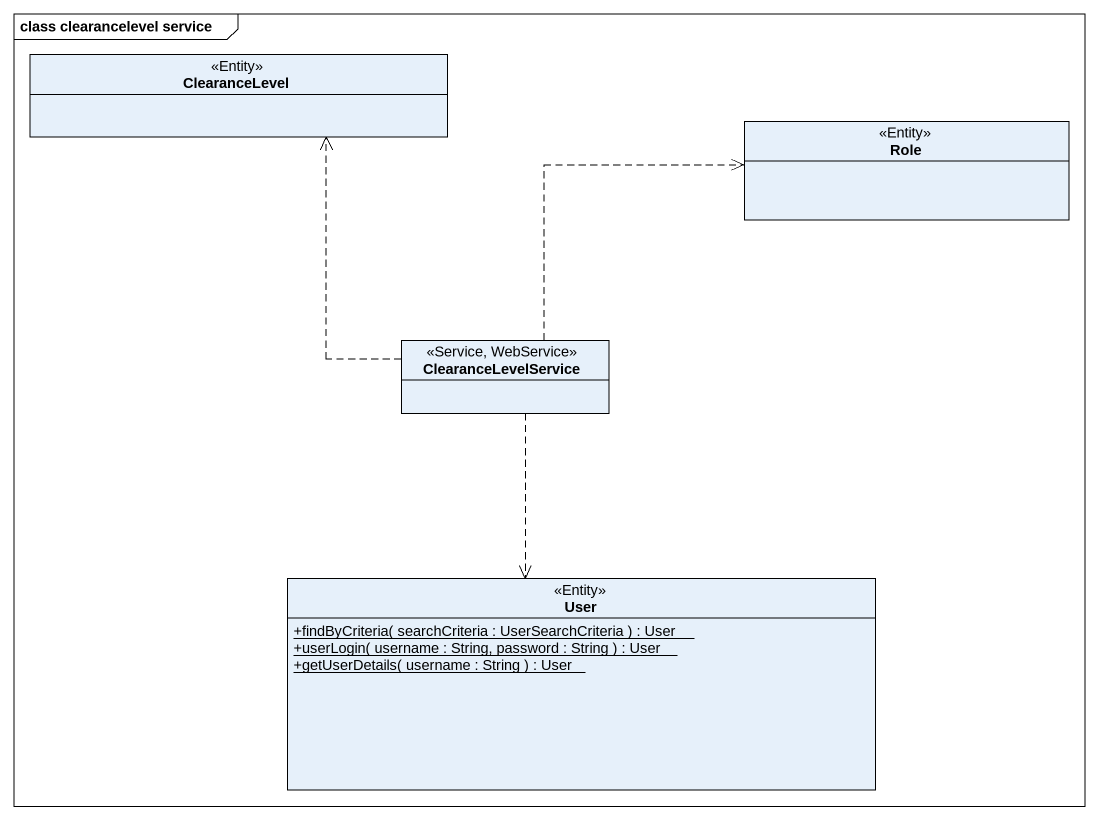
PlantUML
@startuml
mainframe class clearancelevel service
hide circle
hide empty members
skinparam classAttributeIconSize 0
class ClearanceLevel <<Entity>>
class Role <<Entity>>
class ClearanceLevelService <<Service, WebService>>
class User <<Entity>> {
  {static} +findByCriteria( searchCriteria : UserSearchCriteria ) : User
  {static} +userLogin( username : String, password : String ) : User
  {static} +getUserDetails( username : String ) : User
}
ClearanceLevelService .up.> ClearanceLevel
ClearanceLevelService .right.> Role
ClearanceLevelService ..> User
@enduml
